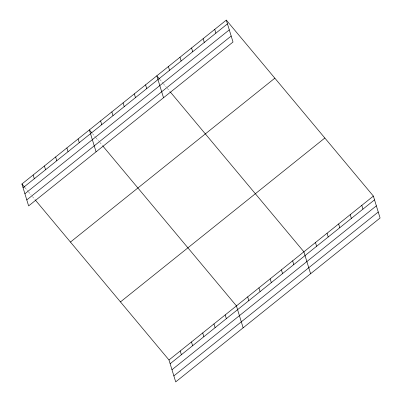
<?xml version="1.0" encoding="UTF-8"?>
<svg xmlns="http://www.w3.org/2000/svg" width="402" height="402" viewBox="0 0 402 402"><rect width="100%" height="100%" fill="white"/><g stroke="black" fill="none" stroke-linecap="round" stroke-linejoin="round"><path stroke-width="0.3" stroke-dasharray="2.01 1.51" d="M159.921 79.541L163.026 83.259M163.413 83.722L166.132 86.973M167.297 88.37L170.016 91.621M92.47 133.625L95.581 137.343M95.967 137.806L98.686 141.057M99.852 142.454L102.565 145.705M25.024 187.709L28.13 191.427M28.517 191.89L31.235 195.146M32.401 196.538L34.733 199.327"/><path stroke-width="0.6" d="M226.306 20.1L233.009 42.024L28.622 205.919L21.919 183.995L226.306 20.1L373.378 196.081L380.081 218.005L175.694 381.9L168.991 359.976L35.12 199.789M23.07 187.759L227.457 23.869M24.904 193.754L229.291 29.859M26.788 199.925L231.175 36.034M70.45 242.069L274.842 78.174M120.459 301.902L324.846 138.007M168.991 359.976L373.378 196.081M170.141 363.74L374.528 199.849M171.976 369.734L376.362 205.839M173.86 375.905L378.252 212.015M159.534 79.078L156.815 75.822L163.519 97.751M170.403 92.083L303.887 251.803L310.59 273.732M91.696 132.695L89.365 129.911L96.068 151.835M102.957 146.167L236.436 305.892L243.14 327.816M21.919 183.995L24.638 187.247M361.795 205.367L362.946 209.135M350.212 214.653L351.368 218.422M338.635 223.944L339.785 227.708M327.052 233.23L328.203 236.999M315.469 242.517L316.62 246.285M292.646 260.818L293.797 264.586M214.723 29.386L215.874 33.155M281.405 269.832L282.556 273.601M203.141 38.672L204.291 42.441M270.164 278.847L271.315 282.616M191.558 47.964L192.714 51.727M258.923 287.862L260.074 291.626M179.98 57.25L181.131 61.019M247.682 296.877L248.833 300.641M168.398 66.536L169.549 70.305M225.195 314.902L226.351 318.67M145.574 84.837L146.725 88.606M213.954 323.917L215.105 327.685M134.333 93.852L135.484 97.621M202.714 332.931L203.864 336.7M123.092 102.867L124.243 106.636M191.473 341.946L192.623 345.715M111.846 111.882L113.002 115.645M180.232 350.961L181.382 354.725M100.606 120.896L101.761 124.66M78.124 138.921L79.274 142.69M66.883 147.936L68.033 151.705M55.642 156.951L56.793 160.72M44.401 165.966L45.552 169.734M33.16 174.981L34.311 178.744"/></g></svg>
